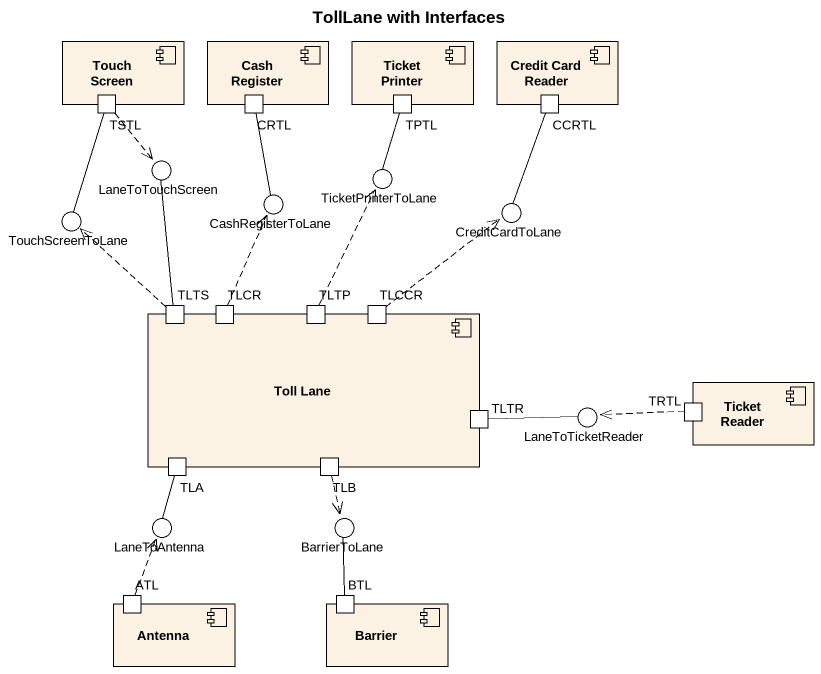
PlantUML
@startuml
title TollLane with Interfaces
component "Touch Screen" as Touch_Screen {
  port TSTL
}
component "Cash Register" as Cash_Register {
  port CRTL
}
component "Ticket Printer" as Ticket_Printer {
  port TPTL
}
component "Credit Card Reader" as Credit_Card_Reader {
  port CCRTL
}
() LaneToTouchScreen
() TicketPrinterToLane
() TouchScreenToLane
() CashRegisterToLane
() CreditCardToLane
component "Toll Lane" as Toll_Lane {
  port TLTS
  port TLCR
  port TLTP
  port TLCCR
  port TLTR
  port TLA
  port TLB
}
component "Ticket Reader" as Ticket_Reader {
  port TRTL
}
() LaneToTicketReader
() LaneToAntenna
() BarrierToLane
component Antenna {
  port ATL
}
component Barrier {
  port BTL
}
TSTL ..> LaneToTouchScreen
TSTL -- TouchScreenToLane
CRTL -- CashRegisterToLane
TPTL -- TicketPrinterToLane
CCRTL -- CreditCardToLane
TLTS -up- LaneToTouchScreen
TLTS .up.> TouchScreenToLane
TLCR .up.> CashRegisterToLane
TLTP .up.> TicketPrinterToLane
TLCCR .up.> CreditCardToLane
TLTR -right- LaneToTicketReader
TRTL .left.> LaneToTicketReader
TLA -- LaneToAntenna
TLB ..> BarrierToLane
ATL .up.> LaneToAntenna
BTL -up- BarrierToLane
@enduml
